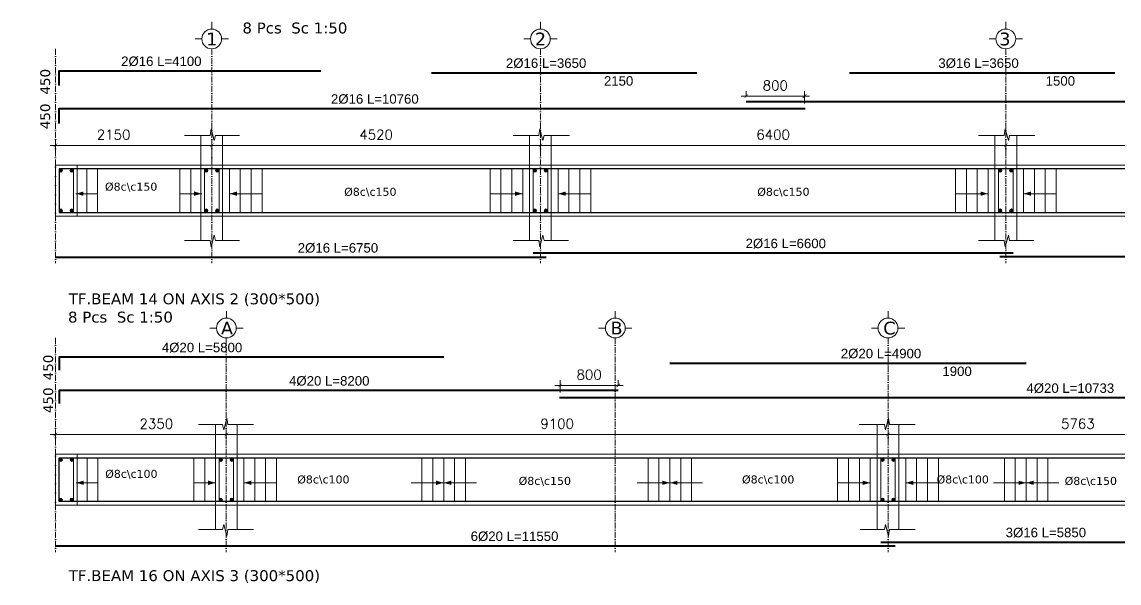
# Model space of a CAD drawing. Header units: inches. Extents: x -17020 to 43805, y -10194 to 123061.
# Drawn here: x 39891 to 41399, y 113037 to 113809 of the extents above; entities that cross this region are included whole.
import ezdxf

# ---------------------------------------------------------------- set-up
doc = ezdxf.new("R2010")
doc.units = ezdxf.units.IN
doc.header["$LTSCALE"] = 0.7
doc.header["$MEASUREMENT"] = 0
doc.linetypes.add('ACAD_ISO10W100', pattern=[18, 12, -3, 0, -3])
doc.layers.get('0').update_dxf_attribs({"lineweight": 13})
doc.layers.get('Defpoints').update_dxf_attribs({"lineweight": 5})
for name, color, linetype, lineweight in [('axis', 254, 'ACAD_ISO10W100', 9), ('BEAM FRAME', 5, 'Continuous', 18), ('COLUMN', 4, 'Continuous', 20), ('elevline', 30, 'Continuous', 20), ('FRAME 070', 5, 'Continuous', 60), ('hatch', 9, 'Continuous', 9), ('renforcment', 141, 'Continuous', 40), ('tex', 3, 'Continuous', 25), ('TEXT', 3, 'Continuous', 25), ('top rein. extension', 50, 'Continuous', 20), ('top renforcment', 7, 'Continuous', 40)]:
    doc.layers.add(name, color=color, linetype=linetype, lineweight=lineweight)
doc.styles.add('100', font='romans.shx', dxfattribs={"height": 13.5})
doc.styles.add('romanc', font='verdana.ttf', dxfattribs={"height": 250})
doc.styles.get("Standard").update_dxf_attribs({"font": 'arial.ttf', "height": 13})
doc.dimstyles.new('100', dxfattribs={"dimtxt": 13.5, "dimasz": 5, "dimexe": 7, "dimexo": 7, "dimgap": 8, "dimtad": 1, "dimdec": 0, "dimlfac": 10, "dimzin": 4, "dimdsep": 46, "dimtxsty": '100', "dimblk": 'ARCHTICK', "dimcen": 0.09, "dimdle": 7, "dimclrd": 1, "dimclre": 8, "dimclrt": 2, "dimadec": 0, "dimazin": 1, "dimtfac": 1, "dimtdec": 0, "dimtix": 1, "dimtofl": 0, "dimtmove": 0, "dimatfit": 3, "dimldrblk": 'ARCHTICK', "dimfxl": 0.18, "dimtolj": 1, "dimtzin": 0, "dimlwd": -1, "dimlwe": -1, "dimarcsym": 0})
doc.dimstyles.get("Standard").update_dxf_attribs({"dimtxt": 13, "dimasz": 5, "dimexe": 0.18, "dimexo": 0.0625, "dimgap": 6, "dimtad": 1, "dimdec": 0, "dimlfac": 10, "dimzin": 0, "dimdsep": 46, "dimtxsty": 'Standard', "dimblk": 'ARCHTICK', "dimcen": 0.09, "dimse1": 1, "dimse2": 1, "dimclrd": 1, "dimclre": 7, "dimclrt": 3, "dimadec": 0, "dimazin": 0, "dimtfac": 1, "dimtdec": 0, "dimtix": 1, "dimtofl": 0, "dimtmove": 0, "dimatfit": 3, "dimldrblk": 'ARCHTICK', "dimfxl": 1, "dimtolj": 1, "dimtzin": 0, "dimarcsym": 0})

# ---------------------------------------------------------------- blocks, each defined once
blk = doc.blocks.new('*D179')
at = {"layer": 'Defpoints', "color": 0, "transparency": 16777216}
for p in [(39891.7, 113690.2, -218.4), (39891.7, 113690.2), (40967.7, 113690.2, -167.8)]:
    blk.add_point(p, dxfattribs=at)
at = {"layer": 'TEXT', "color": 3, "transparency": 16777216, "insert": (40376, 113703.2), "char_height": 13, "attachment_point": 5}
blk.add_mtext('\\A1;2%%C16 L=10760', dxfattribs=at)
blk = doc.blocks.new('_ArchTick')
at = {"color": 0, "linetype": 'ByBlock', "lineweight": 0, "const_width": 0.15}
blk.add_lwpolyline([(-0.5, -0.5), (0.5, 0.5)], dxfattribs=at)
blk = doc.blocks.new('*D180')
at = {"color": 1, "transparency": 16777216}
blk.add_line((41236.7, 113639.6), (41702.7, 113639.6), dxfattribs=at)
at = {"color": 8, "transparency": 16777216}
for p, q in [((41243.7, 113633), (41243.7, 113646.6)), ((41695.7, 113633.6), (41695.7, 113646.6))]:
    blk.add_line(p, q, dxfattribs=at)
at = {"layer": 'Defpoints', "color": 0, "transparency": 16777216}
for p in [(41695.7, 113639.6), (41243.7, 113626), (41695.7, 113626.6)]:
    blk.add_point(p, dxfattribs=at)
at = {"color": 1, "transparency": 16777216, "xscale": 5, "yscale": 5, "zscale": 5, "rotation": 180}
blk.add_blockref('_ArchTick', (41243.7, 113639.6), dxfattribs=at)
at = {"color": 1, "transparency": 16777216, "xscale": 5, "yscale": 5, "zscale": 5}
blk.add_blockref('_ArchTick', (41695.7, 113639.6), dxfattribs=at)
at = {"color": 2, "transparency": 16777216, "insert": (41469.7, 113654.3), "char_height": 13.5, "attachment_point": 5, "style": '100'}
blk.add_mtext('\\A1;4520', dxfattribs=at)
blk = doc.blocks.new('*D181')
at = {"layer": 'Defpoints', "color": 0, "transparency": 16777216}
for p in [(40886.7, 113700.2, -157.8), (40886.7, 113700.2), (41956.7, 113700.2, -218.5)]:
    blk.add_point(p, dxfattribs=at)
at = {"layer": 'TEXT', "color": 3, "transparency": 16777216, "insert": (41543.8, 113713.2), "char_height": 13, "attachment_point": 5}
blk.add_mtext('\\A1;2%%C20 L=10700', dxfattribs=at)
blk = doc.blocks.new('*D195')
at = {"color": 8, "transparency": 16777216}
for p, q in [((40886.7, 113707.2), (40886.7, 113714.2)), ((40966.7, 113697.2), (40966.7, 113714.2))]:
    blk.add_line(p, q, dxfattribs=at)
at = {"color": 1, "transparency": 16777216}
blk.add_line((40973.7, 113707.2), (40879.7, 113707.2), dxfattribs=at)
at = {"layer": 'Defpoints', "color": 0, "transparency": 16777216}
for p in [(40886.7, 113707.2), (40886.7, 113700.2), (40966.7, 113690.2)]:
    blk.add_point(p, dxfattribs=at)
at = {"color": 1, "transparency": 16777216, "xscale": 5, "yscale": 5, "zscale": 5, "rotation": 180}
blk.add_blockref('_ArchTick', (40886.7, 113707.2), dxfattribs=at)
at = {"color": 1, "transparency": 16777216, "xscale": 5, "yscale": 5, "zscale": 5}
blk.add_blockref('_ArchTick', (40966.7, 113707.2), dxfattribs=at)
at = {"color": 2, "transparency": 16777216, "insert": (40926.7, 113721.9), "char_height": 13.5, "attachment_point": 5, "style": '100'}
blk.add_mtext('\\A1;800', dxfattribs=at)
blk = doc.blocks.new('*D182')
at = {"color": 1, "transparency": 16777216}
blk.add_line((41250.7, 113639.6), (40596.7, 113639.6), dxfattribs=at)
at = {"color": 8, "transparency": 16777216}
for p, q in [((40603.7, 113630.7), (40603.7, 113646.6)), ((41243.7, 113633), (41243.7, 113646.6))]:
    blk.add_line(p, q, dxfattribs=at)
at = {"layer": 'Defpoints', "color": 0, "transparency": 16777216}
for p in [(40603.7, 113639.6), (40603.7, 113623.7), (41243.7, 113626)]:
    blk.add_point(p, dxfattribs=at)
at = {"color": 1, "transparency": 16777216, "xscale": 5, "yscale": 5, "zscale": 5, "rotation": 180}
blk.add_blockref('_ArchTick', (40603.7, 113639.6), dxfattribs=at)
at = {"color": 1, "transparency": 16777216, "xscale": 5, "yscale": 5, "zscale": 5}
blk.add_blockref('_ArchTick', (41243.7, 113639.6), dxfattribs=at)
at = {"color": 2, "transparency": 16777216, "insert": (40923.7, 113654.3), "char_height": 13.5, "attachment_point": 5, "style": '100'}
blk.add_mtext('\\A1;6400', dxfattribs=at)
blk = doc.blocks.new('*D183')
at = {"color": 1, "transparency": 16777216}
blk.add_line((40144.7, 113639.6), (40610.7, 113639.6), dxfattribs=at)
at = {"color": 8, "transparency": 16777216}
for p, q in [((40151.7, 113618.4), (40151.7, 113646.6)), ((40603.7, 113630.7), (40603.7, 113646.6))]:
    blk.add_line(p, q, dxfattribs=at)
at = {"layer": 'Defpoints', "color": 0, "transparency": 16777216}
for p in [(40603.7, 113639.6), (40603.7, 113623.7), (40151.7, 113611.4)]:
    blk.add_point(p, dxfattribs=at)
at = {"color": 1, "transparency": 16777216, "xscale": 5, "yscale": 5, "zscale": 5, "rotation": 180}
blk.add_blockref('_ArchTick', (40151.7, 113639.6), dxfattribs=at)
at = {"color": 1, "transparency": 16777216, "xscale": 5, "yscale": 5, "zscale": 5}
blk.add_blockref('_ArchTick', (40603.7, 113639.6), dxfattribs=at)
at = {"color": 2, "transparency": 16777216, "insert": (40377.7, 113654.3), "char_height": 13.5, "attachment_point": 5, "style": '100'}
blk.add_mtext('\\A1;4520', dxfattribs=at)
blk = doc.blocks.new('*D184')
at = {"layer": 'Defpoints', "color": 0, "transparency": 16777216}
for p in [(39891.7, 113742.1, -218.4), (39891.7, 113742.1), (40301.7, 113742.1, -209.5)]:
    blk.add_point(p, dxfattribs=at)
at = {"layer": 'TEXT', "color": 3, "transparency": 16777216, "insert": (40082.4, 113755.1), "char_height": 13, "attachment_point": 5}
blk.add_mtext('\\A1;2%%C16 L=4100', dxfattribs=at)
blk = doc.blocks.new('*D185')
at = {"layer": 'Defpoints', "color": 0, "transparency": 16777216}
for p in [(41028.7, 113739.5, -203.1), (41028.7, 113739.5), (41393.7, 113739.5, -189.9)]:
    blk.add_point(p, dxfattribs=at)
at = {"layer": 'TEXT', "color": 3, "transparency": 16777216, "insert": (41206.2, 113752.5), "char_height": 13, "attachment_point": 5}
blk.add_mtext('\\A1;3%%C16 L=3650', dxfattribs=at)
blk = doc.blocks.new('*D186')
at = {"layer": 'Defpoints', "color": 0, "transparency": 16777216}
for p in [(41243.7, 113738), (41393.7, 113738), (41393.7, 113715.6)]:
    blk.add_point(p, dxfattribs=at)
at = {"layer": 'TEXT', "color": 3, "transparency": 16777216, "insert": (41318.7, 113728.2), "char_height": 13, "attachment_point": 5}
blk.add_mtext('\\A1;1500', dxfattribs=at)
blk = doc.blocks.new('*D188')
at = {"layer": 'Defpoints', "color": 0, "transparency": 16777216}
for p in [(39936.7, 113485.3, -13652.7), (40611.7, 113485.3, -37100.9), (40611.7, 113485.3)]:
    blk.add_point(p, dxfattribs=at)
at = {"layer": 'TEXT', "color": 3, "transparency": 16777216, "insert": (40325.3, 113498.3), "char_height": 13, "attachment_point": 5}
blk.add_mtext('\\A1;2%%C16 L=6750', dxfattribs=at)
blk = doc.blocks.new('*D189')
at = {"layer": 'Defpoints', "color": 0, "transparency": 16777216}
for p in [(40593.7, 113491.4, -13652.7), (41253.7, 113491.4, -37100.9), (41253.7, 113491.4)]:
    blk.add_point(p, dxfattribs=at)
at = {"layer": 'TEXT', "color": 3, "transparency": 16777216, "insert": (40941.1, 113504.4), "char_height": 13, "attachment_point": 5}
blk.add_mtext('\\A1;2%%C16 L=6600', dxfattribs=at)
blk = doc.blocks.new('*D191')
at = {"color": 1, "transparency": 16777216}
blk.add_line((40158.7, 113639.6), (39929.7, 113639.6), dxfattribs=at)
at = {"color": 8, "transparency": 16777216}
for p, q in [((39936.7, 113625.2), (39936.7, 113646.6)), ((40151.7, 113618.4), (40151.7, 113646.6))]:
    blk.add_line(p, q, dxfattribs=at)
at = {"layer": 'Defpoints', "color": 0, "transparency": 16777216}
for p in [(39936.7, 113639.6), (39936.7, 113618.2), (40151.7, 113611.4)]:
    blk.add_point(p, dxfattribs=at)
at = {"color": 1, "transparency": 16777216, "xscale": 5, "yscale": 5, "zscale": 5, "rotation": 180}
blk.add_blockref('_ArchTick', (39936.7, 113639.6), dxfattribs=at)
at = {"color": 1, "transparency": 16777216, "xscale": 5, "yscale": 5, "zscale": 5}
blk.add_blockref('_ArchTick', (40151.7, 113639.6), dxfattribs=at)
at = {"color": 2, "transparency": 16777216, "insert": (40016.7, 113654.3), "char_height": 13.5, "attachment_point": 5, "style": '100'}
blk.add_mtext('\\A1;2150', dxfattribs=at)
blk = doc.blocks.new('*D192')
at = {"layer": 'Defpoints', "color": 0, "transparency": 16777216}
for p in [(41235.7, 113486.3, -13652.7), (41907.4, 113486.3, -37100.9), (41907.4, 113486.3)]:
    blk.add_point(p, dxfattribs=at)
at = {"layer": 'TEXT', "color": 3, "transparency": 16777216, "insert": (41543, 113499.3), "char_height": 13, "attachment_point": 5}
blk.add_mtext('\\A1;2%%C16 L=6717', dxfattribs=at)
blk = doc.blocks.new('*D193')
at = {"layer": 'Defpoints', "color": 0, "transparency": 16777216}
for p in [(40453.7, 113739.5, -203.1), (40453.7, 113739.5), (40818.7, 113739.5, -189.9)]:
    blk.add_point(p, dxfattribs=at)
at = {"layer": 'TEXT', "color": 3, "transparency": 16777216, "insert": (40611.5, 113752.5), "char_height": 13, "attachment_point": 5}
blk.add_mtext('\\A1;2%%C16 L=3650', dxfattribs=at)
blk = doc.blocks.new('*D194')
at = {"layer": 'Defpoints', "color": 0, "transparency": 16777216}
for p in [(40603.7, 113738), (40818.7, 113738), (40818.7, 113715.6)]:
    blk.add_point(p, dxfattribs=at)
at = {"layer": 'TEXT', "color": 3, "transparency": 16777216, "insert": (40711.2, 113728.2), "char_height": 13, "attachment_point": 5}
blk.add_mtext('\\A1;2150', dxfattribs=at)
blk = doc.blocks.new('*D267')
at = {"layer": 'Defpoints', "color": 0, "transparency": 16777216}
for p in [(40629.7, 113292.3, -167.8), (41703, 113292.3, -218.4), (41703, 113292.3)]:
    blk.add_point(p, dxfattribs=at)
at = {"layer": 'TEXT', "color": 3, "transparency": 16777216, "insert": (41332.4, 113305.3), "char_height": 13, "attachment_point": 5}
blk.add_mtext('\\A1;4%%C20 L=10733', dxfattribs=at)
blk = doc.blocks.new('*D268')
at = {"color": 8, "transparency": 16777216}
for p, q in [((40171.7, 113235.8), (40171.7, 113248.7)), ((41081.7, 113235.2), (41081.7, 113248.7))]:
    blk.add_line(p, q, dxfattribs=at)
at = {"color": 1, "transparency": 16777216}
blk.add_line((41088.7, 113241.7), (40164.7, 113241.7), dxfattribs=at)
at = {"layer": 'Defpoints', "color": 0, "transparency": 16777216}
for p in [(40171.7, 113241.7), (40171.7, 113228.8), (41081.7, 113228.2)]:
    blk.add_point(p, dxfattribs=at)
at = {"color": 1, "transparency": 16777216, "xscale": 5, "yscale": 5, "zscale": 5, "rotation": 180}
blk.add_blockref('_ArchTick', (40171.7, 113241.7), dxfattribs=at)
at = {"color": 1, "transparency": 16777216, "xscale": 5, "yscale": 5, "zscale": 5}
blk.add_blockref('_ArchTick', (41081.7, 113241.7), dxfattribs=at)
at = {"color": 2, "transparency": 16777216, "insert": (40626.7, 113256.5), "char_height": 13.5, "attachment_point": 5, "style": '100'}
blk.add_mtext('\\A1;9100', dxfattribs=at)
blk = doc.blocks.new('*D269')
at = {"layer": 'Defpoints', "color": 0, "transparency": 16777216}
for p in [(39890.7, 113302.3, -218.5), (40710.7, 113302.3, -157.8), (40710.7, 113302.3)]:
    blk.add_point(p, dxfattribs=at)
at = {"layer": 'TEXT', "color": 3, "transparency": 16777216, "insert": (40313.3, 113315.3), "char_height": 13, "attachment_point": 5}
blk.add_mtext('\\A1;4%%C20 L=8200', dxfattribs=at)
blk = doc.blocks.new('*D272')
at = {"color": 1, "transparency": 16777216}
blk.add_line((40623.7, 113309.3), (40717.7, 113309.3), dxfattribs=at)
at = {"color": 8, "transparency": 16777216}
for p, q in [((40630.7, 113299.3), (40630.7, 113316.3)), ((40710.7, 113309.3), (40710.7, 113316.3))]:
    blk.add_line(p, q, dxfattribs=at)
at = {"layer": 'Defpoints', "color": 0, "transparency": 16777216}
for p in [(40710.7, 113309.3), (40630.7, 113292.3), (40710.7, 113302.3)]:
    blk.add_point(p, dxfattribs=at)
at = {"color": 1, "transparency": 16777216, "xscale": 5, "yscale": 5, "zscale": 5, "rotation": 180}
blk.add_blockref('_ArchTick', (40630.7, 113309.3), dxfattribs=at)
at = {"color": 1, "transparency": 16777216, "xscale": 5, "yscale": 5, "zscale": 5}
blk.add_blockref('_ArchTick', (40710.7, 113309.3), dxfattribs=at)
at = {"color": 2, "transparency": 16777216, "insert": (40670.7, 113324.1), "char_height": 13.5, "attachment_point": 5, "style": '100'}
blk.add_mtext('\\A1;800', dxfattribs=at)
blk = doc.blocks.new('*D270')
at = {"color": 8, "transparency": 16777216}
for p, q in [((41081.7, 113235.2), (41081.7, 113248.7)), ((41658, 113232.8), (41658, 113248.7))]:
    blk.add_line(p, q, dxfattribs=at)
at = {"color": 1, "transparency": 16777216}
blk.add_line((41074.7, 113241.7), (41665, 113241.7), dxfattribs=at)
at = {"layer": 'Defpoints', "color": 0, "transparency": 16777216}
for p in [(41658, 113241.7), (41081.7, 113228.2), (41658, 113225.8)]:
    blk.add_point(p, dxfattribs=at)
at = {"color": 1, "transparency": 16777216, "xscale": 5, "yscale": 5, "zscale": 5, "rotation": 180}
blk.add_blockref('_ArchTick', (41081.7, 113241.7), dxfattribs=at)
at = {"color": 1, "transparency": 16777216, "xscale": 5, "yscale": 5, "zscale": 5}
blk.add_blockref('_ArchTick', (41658, 113241.7), dxfattribs=at)
at = {"color": 2, "transparency": 16777216, "insert": (41342.8, 113256.5), "char_height": 13.5, "attachment_point": 5, "style": '100'}
blk.add_mtext('\\A1;5763', dxfattribs=at)
blk = doc.blocks.new('*D255')
at = {"layer": 'Defpoints', "color": 0, "transparency": 16777216}
for p in [(41071.7, 113093.6, -37100.9), (41071.7, 113093.6), (41656.7, 113093.6, -13870.6)]:
    blk.add_point(p, dxfattribs=at)
at = {"layer": 'TEXT', "color": 3, "transparency": 16777216, "insert": (41298.8, 113106.6), "char_height": 13, "attachment_point": 5}
blk.add_mtext('\\A1;3%%C16 L=5850', dxfattribs=at)
blk = doc.blocks.new('*D256')
at = {"color": 8, "transparency": 16777216}
for p, q in [((39936.7, 113235.4), (39936.7, 113248.7)), ((40171.7, 113235.6), (40171.7, 113248.7))]:
    blk.add_line(p, q, dxfattribs=at)
at = {"color": 1, "transparency": 16777216}
blk.add_line((39929.7, 113241.7), (40178.7, 113241.7), dxfattribs=at)
at = {"layer": 'Defpoints', "color": 0, "transparency": 16777216}
for p in [(40171.7, 113241.7), (39936.7, 113228.4), (40171.7, 113228.6)]:
    blk.add_point(p, dxfattribs=at)
at = {"color": 1, "transparency": 16777216, "xscale": 5, "yscale": 5, "zscale": 5, "rotation": 180}
blk.add_blockref('_ArchTick', (39936.7, 113241.7), dxfattribs=at)
at = {"color": 1, "transparency": 16777216, "xscale": 5, "yscale": 5, "zscale": 5}
blk.add_blockref('_ArchTick', (40171.7, 113241.7), dxfattribs=at)
at = {"color": 2, "transparency": 16777216, "insert": (40075.5, 113256.5), "char_height": 13.5, "attachment_point": 5, "style": '100'}
blk.add_mtext('\\A1;2350', dxfattribs=at)
blk = doc.blocks.new('*D257')
at = {"layer": 'Defpoints', "color": 0, "transparency": 16777216}
for p in [(39936.7, 113088.5, -37100.9), (39936.7, 113088.5), (41091.7, 113088.5, -13652.7)]:
    blk.add_point(p, dxfattribs=at)
at = {"layer": 'TEXT', "color": 3, "transparency": 16777216, "insert": (40568.1, 113101.5), "char_height": 13, "attachment_point": 5}
blk.add_mtext('\\A1;6%%C20 L=11550', dxfattribs=at)
blk = doc.blocks.new('*D264')
at = {"layer": 'Defpoints', "color": 0, "transparency": 16777216}
for p in [(39890.7, 113348.2, -218.5), (40470.7, 113348.2, -157.8), (40470.7, 113348.2)]:
    blk.add_point(p, dxfattribs=at)
at = {"layer": 'TEXT', "color": 3, "transparency": 16777216, "insert": (40138.4, 113361.2), "char_height": 13, "attachment_point": 5}
blk.add_mtext('\\A1;4%%C20 L=5800', dxfattribs=at)
blk = doc.blocks.new('*D265')
at = {"layer": 'Defpoints', "color": 0, "transparency": 16777216}
for p in [(40781.7, 113339.9, -203.1), (40781.7, 113339.9), (41271.7, 113339.9, -189.9)]:
    blk.add_point(p, dxfattribs=at)
at = {"layer": 'TEXT', "color": 3, "transparency": 16777216, "insert": (41072.1, 113352.9), "char_height": 13, "attachment_point": 5}
blk.add_mtext('\\A1;2%%C20 L=4900', dxfattribs=at)
blk = doc.blocks.new('*D266')
at = {"layer": 'Defpoints', "color": 0, "transparency": 16777216}
for p in [(41081.7, 113338.3), (41271.7, 113338.3), (41271.7, 113315.9)]:
    blk.add_point(p, dxfattribs=at)
at = {"layer": 'TEXT', "color": 3, "transparency": 16777216, "insert": (41176.7, 113328.6), "char_height": 13, "attachment_point": 5}
blk.add_mtext('\\A1;1900', dxfattribs=at)

msp = doc.modelspace()

# ---------------------------------------------------------------- hatches: boundary and pattern name
at = {"layer": 'elevline'}
for points in [[(39946.45, 113604.9, 1), (39941.69, 113604.9, 1)], [(39956.94, 113604.9, -1), (39961.69, 113604.9, -1)], [(40146.45, 113604.9, 1), (40141.69, 113604.9, 1)], [(40156.94, 113604.9, -1), (40161.69, 113604.9, -1)], [(40598.45, 113604.9, 1), (40593.69, 113604.9, 1)], [(40608.94, 113604.9, -1), (40613.69, 113604.9, -1)], [(41238.45, 113604.9, 1), (41233.69, 113604.9, 1)], [(41248.94, 113604.9, -1), (41253.69, 113604.9, -1)], [(39946.45, 113549.66, -1), (39941.69, 113549.66, -1)], [(39956.94, 113549.66, 1), (39961.69, 113549.66, 1)], [(40146.45, 113549.66, -1), (40141.69, 113549.66, -1)], [(40156.94, 113549.66, 1), (40161.69, 113549.66, 1)], [(40598.45, 113549.66, -1), (40593.69, 113549.66, -1)], [(40608.94, 113549.66, 1), (40613.69, 113549.66, 1)], [(41238.45, 113549.66, -1), (41233.69, 113549.66, -1)], [(41248.94, 113549.66, 1), (41253.69, 113549.66, 1)], [(39946.45, 113207.07, 1), (39941.69, 113207.07, 1)], [(39956.94, 113207.07, -1), (39961.69, 113207.07, -1)], [(40166.45, 113207.07, 1), (40161.69, 113207.07, 1)], [(40176.93, 113207.07, -1), (40181.69, 113207.07, -1)], [(41076.45, 113207.07, 1), (41071.69, 113207.07, 1)], [(41086.93, 113207.07, -1), (41091.69, 113207.07, -1)], [(39946.45, 113151.83, -1), (39941.69, 113151.83, -1)], [(39956.94, 113151.83, 1), (39961.69, 113151.83, 1)], [(40166.45, 113151.83, -1), (40161.69, 113151.83, -1)], [(40176.93, 113151.83, 1), (40181.69, 113151.83, 1)], [(41076.45, 113151.83, -1), (41071.69, 113151.83, -1)], [(41086.93, 113151.83, 1), (41091.69, 113151.83, 1)]]:
    msp.add_hatch(color=256, dxfattribs=at).paths.add_polyline_path(points)

# ---------------------------------------------------------------- linework, layer by layer
at = {"layer": 'axis'}
for p, q in [((39936.69, 113772.47), (39936.69, 113477.54)), ((40151.69, 113772.47), (40151.69, 113477.54)), ((40603.69, 113772.47), (40603.69, 113477.54)), ((40603.69, 113772.47), (40603.69, 113477.54)), ((41243.69, 113772.47), (41243.69, 113477.54)), ((39936.69, 113374.64), (39936.69, 113079.71)), ((40171.69, 113374.64), (40171.69, 113079.71)), ((40706.69, 113374.64), (40706.69, 113079.71)), ((41081.69, 113374.64), (41081.69, 113079.71))]:
    msp.add_line(p, q, dxfattribs=at)
at = {"layer": 'BEAM FRAME', "elevation": 217.91}
for points in [[(39936.69, 113542.28), (41910.69, 113542.28), (41910.69, 113612.28), (39936.69, 113612.28)], [(41657.98, 113144.45), (39936.69, 113144.45), (39936.69, 113214.45), (41657.98, 113214.45)]]:
    msp.add_lwpolyline(points, close=True, dxfattribs=at)
at = {"layer": 'COLUMN', "lineweight": 20}
for p, q in [((40136.69, 113653.21, 217.91), (40136.69, 113612.28, 217.91)), ((40166.69, 113653.21, 217.91), (40166.69, 113612.28, 217.91)), ((40588.69, 113653.21, 217.91), (40588.69, 113612.28, 217.91)), ((40618.69, 113653.21, 217.91), (40618.69, 113612.28, 217.91)), ((41228.69, 113653.21, 217.91), (41228.69, 113612.28, 217.91)), ((41258.69, 113653.21, 217.91), (41258.69, 113612.28, 217.91)), ((40136.69, 113508.86, 217.91), (40136.69, 113542.28, 217.91)), ((40166.69, 113508.86, 217.91), (40166.69, 113542.28, 217.91)), ((40588.69, 113508.86, 217.91), (40588.69, 113542.28, 217.91)), ((40618.69, 113508.86, 217.91), (40618.69, 113542.28, 217.91)), ((41228.69, 113508.86, 217.91), (41228.69, 113542.28, 217.91)), ((41258.69, 113508.86, 217.91), (41258.69, 113542.28, 217.91)), ((40156.69, 113255.38, 217.91), (40156.69, 113214.45, 217.91)), ((40186.69, 113255.38, 217.91), (40186.69, 113214.45, 217.91)), ((41066.69, 113255.38, 217.91), (41066.69, 113214.45, 217.91)), ((41096.69, 113255.38, 217.91), (41096.69, 113214.45, 217.91)), ((40156.69, 113111.02, 217.91), (40156.69, 113144.45, 217.91)), ((40186.69, 113111.02, 217.91), (40186.69, 113144.45, 217.91)), ((41066.69, 113111.02, 217.91), (41066.69, 113144.45, 217.91)), ((41096.69, 113111.02, 217.91), (41096.69, 113144.45, 217.91))]:
    msp.add_line(p, q, dxfattribs=at)
at = {"layer": 'elevline'}
for p, q in [((39979.78, 113547.28), (39979.78, 113607.28)), ((39994.78, 113547.28), (39994.78, 113607.28)), ((40108.03, 113547.28), (40108.03, 113607.28)), ((40123.03, 113547.28), (40123.03, 113607.28)), ((40176, 113547.28), (40176, 113607.28)), ((40190.96, 113547.28), (40190.96, 113607.28)), ((40205.96, 113547.28), (40205.96, 113607.28)), ((40220.96, 113547.28), (40220.96, 113607.28)), ((40534.42, 113547.28), (40534.42, 113607.28)), ((40549.42, 113547.28), (40549.42, 113607.28)), ((40564.42, 113547.28), (40564.42, 113607.28)), ((40579.38, 113547.28), (40579.38, 113607.28)), ((40628, 113547.28), (40628, 113607.28)), ((40642.96, 113547.28), (40642.96, 113607.28)), ((40657.96, 113547.28), (40657.96, 113607.28)), ((40672.96, 113547.28), (40672.96, 113607.28)), ((41174.42, 113547.28), (41174.42, 113607.28)), ((41189.42, 113547.28), (41189.42, 113607.28)), ((41204.42, 113547.28), (41204.42, 113607.28)), ((41219.38, 113547.28), (41219.38, 113607.28)), ((41268, 113547.28), (41268, 113607.28)), ((41282.96, 113547.28), (41282.96, 113607.28)), ((41297.96, 113547.28), (41297.96, 113607.28)), ((41312.96, 113547.28), (41312.96, 113607.28)), ((39961.73, 113149.45), (39961.73, 113209.45)), ((39980.19, 113149.45), (39980.19, 113209.45)), ((39995.19, 113149.45), (39995.19, 113209.45)), ((40127.2, 113149.45), (40127.2, 113209.45)), ((40142.2, 113149.45), (40142.2, 113209.45)), ((40181.73, 113149.45), (40181.73, 113209.45)), ((40195.8, 113149.45), (40195.8, 113209.45)), ((40210.76, 113149.45), (40210.76, 113209.45)), ((40225.76, 113149.45), (40225.76, 113209.45)), ((40240.76, 113149.45), (40240.76, 113209.45)), ((40440.73, 113149.45, 217.91), (40440.73, 113209.45, 217.91)), ((40455.73, 113149.45, 217.91), (40455.73, 113209.45, 217.91)), ((40470.69, 113149.45, 217.91), (40470.69, 113209.45, 217.91)), ((40485.65, 113149.45, 217.91), (40485.65, 113209.45, 217.91)), ((40500.65, 113149.45, 217.91), (40500.65, 113209.45, 217.91)), ((40751.73, 113149.45, 217.91), (40751.73, 113209.45, 217.91)), ((40766.73, 113149.45, 217.91), (40766.73, 113209.45, 217.91)), ((40781.69, 113149.45, 217.91), (40781.69, 113209.45, 217.91)), ((40796.65, 113149.45, 217.91), (40796.65, 113209.45, 217.91)), ((40811.65, 113149.45, 217.91), (40811.65, 113209.45, 217.91)), ((41012.42, 113149.45), (41012.42, 113209.45)), ((41027.42, 113149.45), (41027.42, 113209.45)), ((41042.42, 113149.45), (41042.42, 113209.45)), ((41057.38, 113149.45), (41057.38, 113209.45)), ((41106, 113149.45), (41106, 113209.45)), ((41120.96, 113149.45), (41120.96, 113209.45)), ((41135.96, 113149.45), (41135.96, 113209.45)), ((41150.96, 113149.45), (41150.96, 113209.45)), ((41241.73, 113149.45), (41241.73, 113209.45)), ((41256.73, 113149.45), (41256.73, 113209.45)), ((41271.69, 113149.45), (41271.69, 113209.45)), ((41286.65, 113149.45), (41286.65, 113209.45)), ((41301.65, 113149.45), (41301.65, 113209.45))]:
    msp.add_line(p, q, dxfattribs=at)
for centre in [(39944.07, 113604.9), (39959.31, 113604.9), (40144.07, 113604.9), (40159.31, 113604.9), (40596.07, 113604.9), (40611.31, 113604.9), (41236.07, 113604.9), (41251.31, 113604.9), (39944.07, 113549.66), (39959.31, 113549.66), (40144.07, 113549.66), (40159.31, 113549.66), (40596.07, 113549.66), (40611.31, 113549.66), (41236.07, 113549.66), (41251.31, 113549.66), (39944.07, 113207.07), (39959.31, 113207.07), (40164.07, 113207.07), (40179.31, 113207.07), (41074.07, 113207.07), (41089.31, 113207.07), (39944.07, 113151.83), (39959.31, 113151.83), (40164.07, 113151.83), (40179.31, 113151.83), (41074.07, 113151.83), (41089.31, 113151.83)]:
    msp.add_circle(centre, 2.38, dxfattribs=at)
at = {"layer": 'FRAME 070', "lineweight": 20}
for p, q in [((40149.66, 113653.21, 217.91), (40151.01, 113662.21, 217.91)), ((40151.01, 113662.21, 217.91), (40155.19, 113646.13, 217.91)), ((40601.66, 113653.21, 217.91), (40603.01, 113662.21, 217.91)), ((40603.01, 113662.21, 217.91), (40607.19, 113646.13, 217.91)), ((41241.66, 113653.21, 217.91), (41243.01, 113662.21, 217.91)), ((41243.01, 113662.21, 217.91), (41247.19, 113646.13, 217.91)), ((40114.3, 113653.21, 217.91), (40149.66, 113653.21, 217.91)), ((40155.19, 113646.13, 217.91), (40156.7, 113653.21, 217.91)), ((40156.7, 113653.21, 217.91), (40190.09, 113653.21, 217.91)), ((40566.3, 113653.21, 217.91), (40601.66, 113653.21, 217.91)), ((40607.19, 113646.13, 217.91), (40608.7, 113653.21, 217.91)), ((40608.22, 113653.21, 217.91), (40643.58, 113653.21, 217.91)), ((41206.3, 113653.21, 217.91), (41241.66, 113653.21, 217.91)), ((41247.19, 113646.13, 217.91), (41248.7, 113653.21, 217.91)), ((41248.22, 113653.21, 217.91), (41283.58, 113653.21, 217.91)), ((40114.3, 113508.86, 217.91), (40149.66, 113508.86, 217.91)), ((40149.66, 113508.86, 217.91), (40151.01, 113499.86, 217.91)), ((40151.01, 113499.86, 217.91), (40155.19, 113515.93, 217.91)), ((40155.19, 113515.93, 217.91), (40156.7, 113508.86, 217.91)), ((40156.7, 113508.86, 217.91), (40190.09, 113508.86, 217.91)), ((40566.3, 113508.86, 217.91), (40601.66, 113508.86, 217.91)), ((40601.66, 113508.86, 217.91), (40603.01, 113499.86, 217.91)), ((40603.01, 113499.86, 217.91), (40607.19, 113515.93, 217.91)), ((40607.19, 113515.93, 217.91), (40608.7, 113508.86, 217.91)), ((40608.7, 113508.86, 217.91), (40642.09, 113508.86, 217.91)), ((41206.3, 113508.86, 217.91), (41241.66, 113508.86, 217.91)), ((41241.66, 113508.86, 217.91), (41243.01, 113499.86, 217.91)), ((41243.01, 113499.86, 217.91), (41247.19, 113515.93, 217.91)), ((41247.19, 113515.93, 217.91), (41248.7, 113508.86, 217.91)), ((41248.7, 113508.86, 217.91), (41282.09, 113508.86, 217.91)), ((40172.37, 113264.38, 217.91), (40168.19, 113248.3, 217.91)), ((40173.72, 113255.38, 217.91), (40172.37, 113264.38, 217.91)), ((41082.37, 113264.38, 217.91), (41078.19, 113248.3, 217.91)), ((41083.72, 113255.38, 217.91), (41082.37, 113264.38, 217.91)), ((40166.68, 113255.38, 217.91), (40133.29, 113255.38, 217.91)), ((40168.19, 113248.3, 217.91), (40166.68, 113255.38, 217.91)), ((40209.08, 113255.38, 217.91), (40173.72, 113255.38, 217.91)), ((41077.16, 113255.38, 217.91), (41041.81, 113255.38, 217.91)), ((41078.19, 113248.3, 217.91), (41076.68, 113255.38, 217.91)), ((41119.08, 113255.38, 217.91), (41083.72, 113255.38, 217.91)), ((40166.68, 113111.02, 217.91), (40133.29, 113111.02, 217.91)), ((40168.19, 113118.1, 217.91), (40166.68, 113111.02, 217.91)), ((40172.37, 113102.02, 217.91), (40168.19, 113118.1, 217.91)), ((40173.72, 113111.02, 217.91), (40172.37, 113102.02, 217.91)), ((40209.08, 113111.02, 217.91), (40173.72, 113111.02, 217.91)), ((41076.68, 113111.02, 217.91), (41043.29, 113111.02, 217.91)), ((41078.19, 113118.1, 217.91), (41076.68, 113111.02, 217.91)), ((41082.37, 113102.02, 217.91), (41078.19, 113118.1, 217.91)), ((41083.72, 113111.02, 217.91), (41082.37, 113102.02, 217.91)), ((41119.08, 113111.02, 217.91), (41083.72, 113111.02, 217.91))]:
    msp.add_line(p, q, dxfattribs=at)
at = {"layer": 'FRAME 070', "lineweight": 15}
for points in [[(39936.69, 113542.28), (39966.69, 113542.28), (39966.69, 113612.28), (39936.69, 113612.28)], [(40136.69, 113542.28), (40166.69, 113542.28), (40166.69, 113612.28), (40136.69, 113612.28)], [(40588.69, 113542.28), (40618.69, 113542.28), (40618.69, 113612.28), (40588.69, 113612.28)], [(41228.69, 113542.28), (41258.69, 113542.28), (41258.69, 113612.28), (41228.69, 113612.28)], [(39966.69, 113144.45), (39936.69, 113144.45), (39936.69, 113214.45), (39966.69, 113214.45)], [(40186.69, 113144.45), (40156.69, 113144.45), (40156.69, 113214.45), (40186.69, 113214.45)], [(41096.69, 113144.45), (41066.69, 113144.45), (41066.69, 113214.45), (41096.69, 113214.45)]]:
    msp.add_lwpolyline(points, close=True, dxfattribs=at)
at = {"layer": 'hatch'}
for p, q in [((40151.69, 113809.45), (40151.69, 113799.71)), ((40603.69, 113809.45), (40603.69, 113799.71)), ((41243.69, 113809.45), (41243.69, 113799.71)), ((40128.77, 113785.97), (40138.5, 113785.97)), ((40174.62, 113785.97), (40164.88, 113785.97)), ((40580.77, 113785.97), (40590.5, 113785.97)), ((40626.62, 113785.97), (40616.88, 113785.97)), ((41220.77, 113785.97), (41230.5, 113785.97)), ((41266.62, 113785.97), (41256.88, 113785.97)), ((40171.89, 113411.62), (40171.89, 113401.88)), ((40706.69, 113411.62), (40706.69, 113401.88)), ((41081.69, 113411.62), (41081.69, 113401.88)), ((40148.97, 113388.14), (40158.7, 113388.14)), ((40194.81, 113388.14), (40185.08, 113388.14)), ((40683.77, 113388.14), (40693.5, 113388.14)), ((40729.61, 113388.14), (40719.88, 113388.14)), ((41058.77, 113388.14), (41068.5, 113388.14)), ((41104.61, 113388.14), (41094.88, 113388.14))]:
    msp.add_line(p, q, dxfattribs=at)
for centre in [(40151.69, 113786.09), (40603.69, 113786.09), (41243.69, 113786.09), (40171.89, 113388.26), (40706.69, 113388.26), (41081.69, 113388.26)]:
    msp.add_circle(centre, 13.62, dxfattribs=at)
at = {"layer": 'renforcment', "lineweight": -2, "elevation": 217.91}
for points in [[(39941.69, 113547.28), (41905.69, 113547.28), (41905.69, 113607.28), (39941.69, 113607.28)], [(41652.98, 113149.45), (39941.69, 113149.45), (39941.69, 113209.45), (41652.98, 113209.45)]]:
    msp.add_lwpolyline(points, close=True, dxfattribs=at)
at = {"layer": 'top rein. extension'}
for p, q in [((39964.82, 113573.12), (39994.78, 113573.12)), ((40137.99, 113573.12), (40108.03, 113573.12)), ((40176, 113573.12), (40220.96, 113573.12)), ((40579.38, 113573.12), (40534.42, 113573.12)), ((40628, 113573.12), (40672.96, 113573.12)), ((41219.38, 113573.12), (41174.42, 113573.12)), ((41268, 113573.12), (41312.96, 113573.12)), ((39965.23, 113175.29), (39995.19, 113175.29)), ((40157.16, 113175.29), (40127.2, 113175.29)), ((40195.8, 113175.29), (40240.76, 113175.29)), ((40470.69, 113175.29, 217.91), (40425.73, 113175.29, 217.91)), ((40470.69, 113175.29, 217.91), (40515.65, 113175.29, 217.91)), ((40781.69, 113175.29, 217.91), (40736.73, 113175.29, 217.91)), ((40781.69, 113175.29, 217.91), (40826.65, 113175.29, 217.91)), ((41057.38, 113175.29), (41012.42, 113175.29)), ((41106, 113175.29), (41150.96, 113175.29)), ((41271.69, 113175.29), (41226.73, 113175.29)), ((41271.69, 113175.29), (41316.65, 113175.29))]:
    msp.add_line(p, q, dxfattribs=at)
for points in [[(39975.3, 113576.12), (39965.17, 113573.12), (39975.3, 113570.12)], [(40127.52, 113576.12), (40137.65, 113573.12), (40127.52, 113570.12)], [(40186.48, 113576.12), (40176.35, 113573.12), (40186.48, 113570.12)], [(40568.91, 113576.12), (40579.03, 113573.12), (40568.91, 113570.12)], [(40638.48, 113576.12), (40628.35, 113573.12), (40638.48, 113570.12)], [(41208.91, 113576.12), (41219.03, 113573.12), (41208.91, 113570.12)], [(41278.48, 113576.12), (41268.35, 113573.12), (41278.48, 113570.12)], [(39975.71, 113178.29), (39965.58, 113175.29), (39975.71, 113172.29)], [(40146.68, 113178.29), (40156.81, 113175.29), (40146.68, 113172.29)], [(40206.28, 113178.29), (40196.15, 113175.29), (40206.28, 113172.29)], [(40460.22, 113178.29, 217.91), (40470.34, 113175.29, 217.91), (40460.22, 113172.29, 217.91)], [(40481.16, 113178.29, 217.91), (40471.04, 113175.29, 217.91), (40481.16, 113172.29, 217.91)], [(40771.22, 113178.29, 217.91), (40781.34, 113175.29, 217.91), (40771.22, 113172.29, 217.91)], [(40792.16, 113178.29, 217.91), (40782.04, 113175.29, 217.91), (40792.16, 113172.29, 217.91)], [(41046.9, 113178.29), (41057.03, 113175.29), (41046.9, 113172.29)], [(41116.48, 113178.29), (41106.35, 113175.29), (41116.48, 113172.29)], [(41261.22, 113178.29), (41271.34, 113175.29), (41261.22, 113172.29)], [(41282.16, 113178.29), (41272.04, 113175.29), (41282.16, 113172.29)]]:
    msp.add_solid(points, dxfattribs=at)
at = {"layer": 'top renforcment'}
for p, q in [((41253.69, 113491.41), (40593.69, 113491.41)), ((40611.69, 113485.26), (39936.69, 113485.26)), ((41907.39, 113486.29), (41235.69, 113486.29)), ((39936.69, 113088.46), (41091.69, 113088.46)), ((41071.69, 113093.58), (41656.68, 113093.58, -217.91))]:
    msp.add_line(p, q, dxfattribs=at)
for points in [[(39941.69, 113721.79), (39941.69, 113742.07), (40301.69, 113742.07)], [(40453.69, 113739.54), (40818.69, 113739.54)], [(41028.69, 113739.54), (41393.69, 113739.54)], [(40886.66, 113700.16), (41905.69, 113700.16), (41905.69, 113682.27)], [(39941.69, 113669.88), (39941.69, 113690.16), (40967.66, 113690.16)], [(40470.69, 113348.25), (39941.69, 113348.25), (39941.69, 113330.36)], [(40781.69, 113339.88), (41271.69, 113339.88)], [(40710.72, 113302.33), (39941.69, 113302.33), (39941.69, 113284.44)], [(41652.98, 113272.05), (41652.98, 113292.33), (40629.72, 113292.33)]]:
    msp.add_lwpolyline(points, dxfattribs=at)
at = {"layer": 'top renforcment', "lineweight": 15}
for points in [[(39941.69, 113547.28), (39961.69, 113547.28), (39961.69, 113607.28), (39941.69, 113607.28)], [(40141.69, 113547.28), (40161.69, 113547.28), (40161.69, 113607.28), (40141.69, 113607.28)], [(40593.69, 113547.28), (40613.69, 113547.28), (40613.69, 113607.28), (40593.69, 113607.28)], [(41233.69, 113547.28), (41253.69, 113547.28), (41253.69, 113607.28), (41233.69, 113607.28)], [(39961.69, 113149.45), (39941.69, 113149.45), (39941.69, 113209.45), (39961.69, 113209.45)], [(40181.69, 113149.45), (40161.69, 113149.45), (40161.69, 113209.45), (40181.69, 113209.45)], [(41091.69, 113149.45), (41071.69, 113149.45), (41071.69, 113209.45), (41091.69, 113209.45)]]:
    msp.add_lwpolyline(points, close=True, dxfattribs=at)

# ---------------------------------------------------------------- texts
at = {"layer": 'tex', "style": 'romanc'}
for s, p in [('%%C8c\\c150', (40004.9, 113577.28, -33436.19)), ('%%C8c\\c150', (40333.83, 113570.21, -33436.19)), ('%%C8c\\c150', (40901.88, 113570.21, -33436.19)), ('%%C8c\\c100', (40005.19, 113182.1, -33436.19)), ('%%C8c\\c100', (40269.24, 113174.38, -33218.28)), ('%%C8c\\c100', (40880.93, 113174.38, -33218.28)), ('%%C8c\\c100', (41148.46, 113174.38, -33218.28)), ('%%C8c\\c150', (40573.76, 113172.38, -33436.19)), ('%%C8c\\c150', (41324.62, 113172.38, -33436.19))]:
    msp.add_text(s, height=11, dxfattribs=at).set_placement(p)
at = {"layer": 'TEXT', "style": 'romanc'}
for s, height, p in [('8 Pcs  Sc 1:50 ', 15, (40193.92, 113793.61)), ('1', 17.6, (40144.09, 113777.17)), ('2', 17.6, (40596.09, 113777.17)), ('3', 17.6, (41234.75, 113777.17)), ('TF.BEAM 14 ON AXIS 2 (300*500)', 15, (39955.02, 113420.88)), ('8 Pcs  Sc 1:50 ', 15, (39954, 113395.78)), ('C', 17.6, (41075.09, 113379.34)), ('A', 17.6, (40164.36, 113379.34)), ('B', 17.6, (40700.09, 113379.34)), ('TF.BEAM 16 ON AXIS 3 (300*500)', 15, (39955.02, 113040.01))]:
    msp.add_text(s, height=height, dxfattribs=at).set_placement(p)
for p in [(39929.41, 113709.49, -72739.24), (39929.41, 113661.8, -72739.24), (39933.52, 113316.3, -73175.05), (39933.52, 113271.15, -73175.05)]:
    msp.add_text('450', height=13.5, rotation=90, dxfattribs=at).set_placement(p)

# ---------------------------------------------------------------- dimensions: what is measured, and where the dimension line sits
dim = msp.add_linear_dim(base=(40886.66, 113707.16), p1=(40966.66, 113690.16), p2=(40886.66, 113700.16), dimstyle='100')
dim.commit()
dim.dimension.update_dxf_attribs({"geometry": '*D195', "text_midpoint": (40926.66, 113721.91)})
for base, p1, p2, picture, middle in [((39936.69, 113639.58), (40151.69, 113611.39), (39936.69, 113618.2), '*D191', (40016.69, 113639.58)), ((40603.69, 113639.58), (41243.69, 113625.99), (40603.69, 113623.67), '*D182', (40923.69, 113639.58)), ((40171.69, 113241.75), (41081.69, 113228.16), (40171.69, 113228.75), '*D268', (40626.69, 113241.75))]:
    dim = msp.add_linear_dim(base=base, p1=p1, p2=p2, angle=180, dimstyle='100')
    dim.commit()
    dim.dimension.update_dxf_attribs({"geometry": picture, "text_midpoint": middle, "dimtype": 160})
for base, p1, p2, picture, middle in [((40603.69, 113639.58), (40151.69, 113611.39), (40603.69, 113623.67), '*D183', (40377.69, 113639.58)), ((41695.69, 113639.58), (41243.69, 113625.99), (41695.69, 113626.58), '*D180', (41469.69, 113639.58)), ((40171.69, 113241.75), (39936.69, 113228.43), (40171.69, 113228.64), '*D256', (40075.49, 113241.75)), ((41657.98, 113241.75), (41081.69, 113228.16), (41657.98, 113225.84), '*D270', (41342.85, 113241.75))]:
    dim = msp.add_linear_dim(base=base, p1=p1, p2=p2, dimstyle='100')
    dim.commit()
    dim.dimension.update_dxf_attribs({"geometry": picture, "text_midpoint": middle, "dimtype": 160})
dim = msp.add_linear_dim(base=(40710.72, 113309.33), p1=(40630.72, 113292.33), p2=(40710.72, 113302.33), angle=180, dimstyle='100')
dim.commit()
dim.dimension.update_dxf_attribs({"geometry": '*D272', "text_midpoint": (40670.72, 113324.08)})
at = {"layer": 'TEXT'}
for base, p1, p2, angle, text, picture, middle in [((39891.69, 113742.07), (40301.69, 113742.07, -209.54), (39891.69, 113742.07, -218.39), 180, '2%%C16 L=<>', '*D184', (40082.4, 113742.07)), ((40453.69, 113739.54), (40818.69, 113739.54, -189.88), (40453.69, 113739.54, -203.15), 180, '2%%C16 L=<>', '*D193', (40611.47, 113739.54)), ((41028.69, 113739.54), (41393.69, 113739.54, -189.88), (41028.69, 113739.54, -203.15), 180, '3%%C16 L=<>', '*D185', (41206.17, 113739.54)), ((40886.66, 113700.16), (41956.69, 113700.16, -218.54), (40886.66, 113700.16, -157.78), 180, '2%%C20 L=<>', '*D181', (41543.81, 113700.16)), ((39891.69, 113690.16), (40967.66, 113690.16, -167.76), (39891.69, 113690.16, -218.39), 180, '2%%C16 L=<>', '*D179', (40375.95, 113690.16)), ((41253.69, 113491.41, 12366.96), (40593.69, 113491.41, -1285.72), (41253.69, 113491.41, -24733.92), 0, '2%%C16 L=<>', '*D189', (40941.08, 113491.41, 12366.96)), ((41907.39, 113486.29, 12366.96), (41235.69, 113486.29, -1285.72), (41907.39, 113486.29, -24733.92), 0, '2%%C16 L=<>', '*D192', (41542.99, 113486.29, 12366.96)), ((40611.69, 113485.26, 12366.96), (39936.69, 113485.26, -1285.72), (40611.69, 113485.26, -24733.92), 0, '2%%C16 L=<>', '*D188', (40325.27, 113485.26, 12366.96)), ((40470.69, 113348.25), (39890.69, 113348.25, -218.54), (40470.69, 113348.25, -157.78), 0, '4%%C20 L=<>', '*D264', (40138.37, 113348.25)), ((40781.69, 113339.88), (41271.69, 113339.88, -189.88), (40781.69, 113339.88, -203.15), 180, '2%%C20 L=<>', '*D265', (41072.11, 113339.88)), ((40710.72, 113302.33), (39890.69, 113302.33, -218.54), (40710.72, 113302.33, -157.78), 0, '4%%C20 L=<>', '*D269', (40313.29, 113302.33)), ((41702.98, 113292.33), (40629.72, 113292.33, -167.76), (41702.98, 113292.33, -218.39), 0, '4%%C20 L=<>', '*D267', (41332.4, 113292.33)), ((41071.69, 113093.58, 12366.96), (41656.68, 113093.58, -1503.63), (41071.69, 113093.58, -24733.92), 180, '3%%C16 L=<>', '*D255', (41298.82, 113093.58, 12366.96)), ((39936.69, 113088.46, 12366.96), (41091.69, 113088.46, -1285.72), (39936.69, 113088.46, -24733.92), 180, '6%%C20 L=<>', '*D257', (40568.1, 113088.46, 12366.96))]:
    dim = msp.add_linear_dim(base=base, p1=p1, p2=p2, angle=angle, text=text, dimstyle='Standard', override={"dimsd1": 1, "dimsd2": 1, "dimfxl": 0.1, "dimfxlon": 1}, dxfattribs=at)
    dim.commit()
    dim.dimension.update_dxf_attribs({"geometry": picture, "text_midpoint": middle, "dimtype": 161})
for base, p1, p2, picture, middle in [((40818.69, 113715.58), (40603.69, 113737.98), (40818.69, 113737.98), '*D194', (40711.19, 113728.22)), ((41393.69, 113715.58), (41243.69, 113737.98), (41393.69, 113737.98), '*D186', (41318.69, 113728.22)), ((41271.69, 113315.93), (41081.69, 113338.32), (41271.69, 113338.32), '*D266', (41176.69, 113328.56))]:
    dim = msp.add_linear_dim(base=base, p1=p1, p2=p2, dimstyle='Standard', override={"dimsd1": 1, "dimsd2": 1, "dimfxl": 0.1, "dimfxlon": 1}, dxfattribs=at)
    dim.commit()
    dim.dimension.update_dxf_attribs({"geometry": picture, "text_midpoint": middle})

doc.saveas('drawing.dxf')
